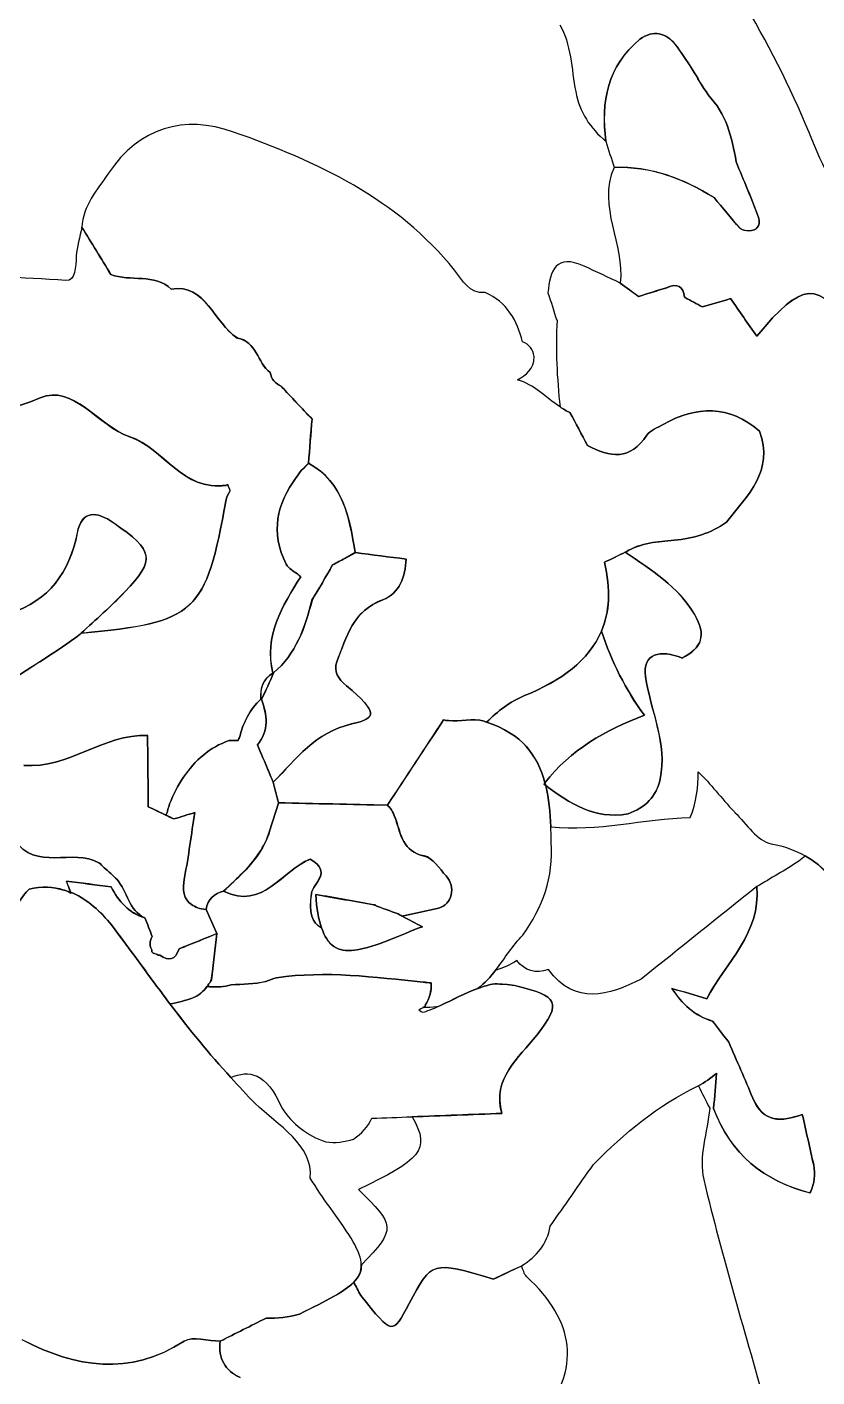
# Model space of a CAD drawing. Extents: x 13.9 to 53.9, y 84.3 to 109.3.
# Drawn here: x 41.77 to 46.7, y 91.14 to 99.57 of the extents above; entities that cross this region are included whole.
import ezdxf

# ---------------------------------------------------------------- set-up
doc = ezdxf.new("R2010")
doc.units = 0
doc.layers.add('Layer_1', color=7, linetype='CONTINUOUS')

msp = doc.modelspace()

# ---------------------------------------------------------------- linework, layer by layer
at = {"layer": 'Layer_1', "color": 7}
for points in [[(42.113025, 98.321889), (42.113025, 98.322171)], [(43.081118, 97.630797), (43.0814, 97.630797)], [(43.339492, 94.727106), (43.339492, 94.724566), (43.322926, 94.67306)]]:
    msp.add_lwpolyline(points, dxfattribs=at)
at = {"layer": 'Layer_1', "color": 5}
for points in [[(45.474199, 97.973677), (45.474199, 97.973395)], [(45.763392, 97.945159), (45.767992, 97.945441)], [(45.875942, 97.886527), (45.878764, 97.882999)], [(43.75354, 96.253821), (43.81951, 96.289804), (43.81951, 96.290651)], [(43.549423, 95.991283), (43.549423, 95.99213)], [(43.322926, 94.672882), (43.33952, 94.724741), (43.33952, 94.727281)], [(46.660788, 92.295547), (46.659659, 92.289902)]]:
    msp.add_lwpolyline(points, dxfattribs=at)
at = {"layer": 'Layer_1', "color": 3}
for points in [[(45.76771, 97.945438), (45.763138, 97.945156)], [(45.878835, 97.882996), (45.876012, 97.886524)], [(45.077055, 97.741885), (45.079595, 97.741885)], [(45.859926, 95.631851), (45.861901, 95.63044)], [(46.659447, 92.290094), (46.660576, 92.295372)]]:
    msp.add_lwpolyline(points, dxfattribs=at)
at = {"layer": 'Layer_1', "color": 4}
msp.add_lwpolyline([(43.081434, 97.630444), (43.081152, 97.630444)], dxfattribs=at)
at = {"layer": 'Layer_1', "color": 6}
for points in [[(43.819693, 96.290487), (43.819693, 96.289922), (43.753724, 96.253939)], [(43.549607, 95.991896), (43.549607, 95.991049)], [(45.862062, 95.630934), (45.860087, 95.632062)], [(44.020415, 94.712676), (44.021262, 94.712676), (44.020706, 94.712656)]]:
    msp.add_lwpolyline(points, dxfattribs=at)
at = {"layer": 'Layer_1', "color": 1}
for points in [[(53.866491, 96.762151), (53.866491, 103.665659), (44.916254, 109.261508), (33.875015, 109.261508)], [(33.875015, 84.26169), (44.916254, 84.26169), (53.866491, 89.858642), (53.866491, 96.762151)]]:
    msp.add_open_spline(points, degree=3, dxfattribs=at)
at = {"layer": 'Layer_1', "color": 5}
for points in [[(46.653408, 98.913534), (46.535227, 99.201048), (46.391999, 99.482211), (46.23078, 99.747853)], [(45.095809, 99.586916), (45.16707, 99.470499), (45.168481, 99.310338), (45.196351, 99.169933)], [(45.596401, 99.496605), (45.680362, 99.559752), (45.760795, 99.534352), (45.816534, 99.465208)], [(45.384734, 98.859135), (45.351573, 99.10608), (45.394951, 99.327977), (45.596401, 99.496605)], [(45.816534, 99.465208), (45.893087, 99.36643), (45.953412, 99.254952), (46.022204, 99.149824)], [(45.196351, 99.169933), (45.22034, 99.041521), (45.285251, 98.940627), (45.384734, 98.859135)], [(46.022204, 99.149824), (46.13474, 99.032349), (46.17284, 98.885241), (46.197534, 98.731077)], [(46.978316, 98.313459), (46.834735, 98.494786), (46.740897, 98.699398), (46.653408, 98.913534)], [(45.43504, 98.695813), (45.328501, 98.448516), (45.503126, 98.216741), (45.474199, 97.973677)], [(45.435605, 98.69666), (45.435605, 98.696378), (45.435322, 98.696378), (45.43504, 98.695813)], [(45.435887, 98.695813), (45.435887, 98.695813), (45.435887, 98.69666), (45.435605, 98.69666)], [(46.059951, 98.508136), (45.86804, 98.625963), (45.66484, 98.704986), (45.435887, 98.695813)], [(46.197534, 98.731077), (46.244454, 98.615366), (46.294901, 98.501771), (46.336529, 98.384296)], [(46.220465, 98.317636), (46.165784, 98.378313), (46.113573, 98.444283), (46.059951, 98.508136)], [(46.336529, 98.384296), (46.354506, 98.333496), (46.326651, 98.29963), (46.276204, 98.300335)], [(46.276204, 98.300335), (46.257859, 98.300335), (46.232812, 98.304936), (46.220465, 98.317636)], [(46.326439, 97.641981), (46.612895, 97.987704), (46.707086, 97.995818), (46.92722, 97.675143)], [(45.474199, 97.973395), (45.512299, 97.945173), (45.550751, 97.917656), (45.588851, 97.889787)], [(45.588851, 97.889787), (45.64706, 97.908131), (45.705268, 97.926828), (45.763829, 97.94482)], [(45.767992, 97.945441), (45.829728, 97.974016), (45.866417, 97.953908), (45.875942, 97.886527)], [(45.878764, 97.882999), (45.914395, 97.864316), (45.950378, 97.844899), (45.98742, 97.825144)], [(45.98742, 97.825144), (46.044922, 97.842077), (46.103484, 97.858658), (46.161692, 97.876649)], [(46.161692, 97.876649), (46.161974, 97.876649), (46.162821, 97.876931), (46.163103, 97.876931)], [(46.163103, 97.876931), (46.217078, 97.798615), (46.271759, 97.720298), (46.326439, 97.641981)], [(43.52717, 96.848054), (43.527452, 96.8489), (43.484484, 96.80572), (43.484484, 96.80572)], [(43.81951, 96.290651), (43.780704, 96.507962), (43.749307, 96.728095), (43.527057, 96.848392)], [(43.45097, 96.758801), (43.328909, 96.594759), (43.289398, 96.417665), (43.387823, 96.217993)], [(43.484484, 96.80572), (43.471445, 96.790537), (43.462979, 96.774323), (43.45097, 96.758801)], [(42.312096, 96.475131), (42.202029, 96.552389), (42.113129, 96.555917), (42.084202, 96.413042)], [(42.380888, 96.044417), (42.574916, 96.248676), (42.562568, 96.300887), (42.312096, 96.475159)], [(42.084202, 96.413042), (42.03446, 96.164686), (41.908871, 95.991472), (41.664396, 95.910686)], [(43.678752, 96.213604), (43.704152, 96.227376), (43.728493, 96.240415), (43.75354, 96.253821)], [(43.478854, 96.139662), (43.365259, 95.955512), (43.246726, 95.77242), (43.305287, 95.537823)], [(43.387823, 96.217993), (43.406167, 96.190815), (43.43192, 96.174248), (43.458026, 96.157668)], [(43.458026, 96.157668), (43.465787, 96.152729), (43.470726, 96.143556), (43.478854, 96.139662)], [(43.549423, 95.99213), (43.592815, 96.065155), (43.635854, 96.139944), (43.678187, 96.213322)], [(43.678187, 96.213322), (43.678469, 96.213322), (43.678752, 96.213322), (43.678752, 96.213604)], [(42.107838, 95.786184), (42.199207, 95.871556), (42.294104, 95.953401), (42.380888, 96.044417)], [(43.309534, 95.539728), (43.448882, 95.657556), (43.505679, 95.820892), (43.549423, 95.991283)], [(45.356532, 95.800055), (45.278568, 95.616611), (45.105001, 95.490669), (44.876754, 95.39683)], [(45.624643, 95.274064), (45.507168, 95.433166), (45.419326, 95.609202), (45.356532, 95.800055)], [(41.306665, 95.060506), (41.454832, 95.428806), (41.818546, 95.560745), (42.101121, 95.780878)], [(42.101121, 95.780878), (42.103661, 95.782572), (42.105721, 95.784406), (42.107838, 95.786184)], [(43.305287, 95.537823), (43.242492, 95.501134), (43.225206, 95.442926), (43.230145, 95.37484)], [(43.233687, 95.374275), (43.260837, 95.427897), (43.286604, 95.483283), (43.309534, 95.539728)], [(44.876754, 95.39683), (44.784326, 95.359083), (44.708479, 95.299111), (44.639687, 95.230672)], [(43.230145, 95.37484), (43.158531, 95.309928), (43.12149, 95.228437), (43.097854, 95.141301)], [(43.208287, 95.089936), (43.283782, 95.178836), (43.270729, 95.275145), (43.233687, 95.374275)], [(44.639687, 95.230672), (44.860526, 95.159764), (44.958951, 95.020769), (45.003048, 94.852141)], [(45.003048, 94.852141), (45.163562, 95.057105), (45.380873, 95.182694), (45.624643, 95.274064)], [(43.097854, 95.141301), (43.095878, 95.132128), (43.091504, 95.125073), (43.089387, 95.115901)], [(43.032942, 95.115618), (42.908412, 95.075755), (42.820923, 94.991793), (42.747192, 94.88843)], [(43.089387, 95.115901), (43.070337, 95.116465), (43.051992, 95.118723), (43.032942, 95.115618)], [(43.277784, 94.925895), (43.25484, 94.980575), (43.23157, 95.034903), (43.208287, 95.089936)], [(42.747192, 94.88843), (42.711209, 94.836571), (42.682634, 94.779421), (42.660762, 94.720155)], [(43.307065, 94.855339), (43.297554, 94.878622), (43.287309, 94.902258), (43.277784, 94.925895)], [(43.33952, 94.727281), (43.328937, 94.769614), (43.317987, 94.812653), (43.307065, 94.855339)], [(42.660762, 94.720155), (42.652634, 94.696871), (42.646312, 94.672882), (42.63889, 94.649246)], [(42.63889, 94.649246), (42.655117, 94.641824), (42.67064, 94.634063), (42.686867, 94.626668)], [(42.686867, 94.626668), (42.730259, 94.639707), (42.774004, 94.653113), (42.817042, 94.66618)], [(42.817042, 94.66618), (42.796948, 94.531066), (42.779295, 94.394188), (42.75319, 94.260838)], [(43.289412, 94.569871), (43.300334, 94.604091), (43.311623, 94.638663), (43.322926, 94.672882)], [(43.229792, 94.430171), (43.255192, 94.472505), (43.27777, 94.517307), (43.289412, 94.569871)], [(42.997312, 94.175466), (43.081626, 94.255193), (43.16982, 94.332452), (43.229792, 94.430171)], [(46.629391, 94.395986), (46.615618, 94.384358), (46.603285, 94.372335), (46.588116, 94.362119)], [(46.939835, 93.714772), (46.915479, 94.000522), (46.872102, 94.261577), (46.629391, 94.395986)], [(46.588116, 94.362119), (46.503802, 94.304969), (46.413843, 94.256286), (46.326354, 94.203722)], [(42.75319, 94.260838), (42.737329, 94.180757), (42.749323, 94.124313), (42.797287, 94.091857)], [(46.326354, 94.203722), (46.352799, 93.912327), (46.133032, 93.731352), (46.014852, 93.503105)], [(42.889362, 94.061518), (42.896784, 94.12643), (42.938045, 94.158885), (42.997312, 94.175466)], [(43.936116, 94.089811), (43.815113, 94.111317), (43.693757, 94.133556), (43.572755, 94.155428)], [(43.572755, 94.155428), (43.576988, 94.066528), (43.590393, 94.000911), (43.609091, 93.946231)], [(42.797287, 94.091857), (42.819526, 94.075996), (42.847734, 94.064002), (42.889362, 94.061518)], [(43.935777, 94.088965), (43.939305, 94.090093), (43.942127, 94.087836), (43.945993, 94.088965)], [(44.086766, 94.032873), (44.037024, 94.051584), (43.986224, 94.070267), (43.935777, 94.088965)], [(43.945993, 94.088965), (43.942466, 94.0884), (43.939277, 94.090376), (43.936116, 94.089811)], [(44.111827, 94.019834), (44.103699, 94.024434), (44.095261, 94.028301), (44.086766, 94.032873)], [(43.609091, 93.946231), (43.645074, 93.839692), (43.707516, 93.791008), (43.815466, 93.806883)], [(43.815466, 93.806883), (43.960105, 93.829123), (44.097688, 93.901781), (44.238446, 93.953286)], [(44.238446, 93.953286), (44.196113, 93.975158), (44.154132, 93.997383), (44.111799, 94.019961)], [(46.014852, 93.503105), (45.941827, 93.524977), (45.869154, 93.546497), (45.796482, 93.567663)], [(45.796482, 93.567663), (45.859277, 93.472766), (45.935829, 93.395155), (46.050835, 93.364111)], [(46.050835, 93.364111), (46.083291, 93.320366), (46.117157, 93.276269), (46.151024, 93.232172)], [(46.151024, 93.232172), (46.201471, 93.116108), (46.253682, 93.000044), (46.301307, 92.882922)], [(46.074048, 93.037438), (46.039476, 93.007452), (46.002081, 92.981699), (45.961512, 92.959122)], [(46.057114, 92.816952), (46.062759, 92.890683), (46.068403, 92.963708), (46.074048, 93.037438)], [(45.961512, 92.959122), (45.985501, 92.912908), (46.008431, 92.865636), (46.03242, 92.819422)], [(46.301307, 92.882922), (46.365513, 92.725583), (46.481577, 92.734049), (46.610693, 92.780616)], [(46.03242, 92.819422), (46.017265, 92.670549), (45.962217, 92.512152), (45.995026, 92.374216)], [(46.659659, 92.289902), (46.370734, 92.364338), (46.162595, 92.532966), (46.057114, 92.816952)], [(46.610693, 92.780616), (46.634682, 92.674783), (46.657966, 92.569302), (46.681954, 92.463822)], [(46.681954, 92.463822), (46.693582, 92.405966), (46.686526, 92.348463), (46.660788, 92.295547)], [(45.995026, 92.374216), (46.111442, 91.884561), (46.258198, 91.403019), (46.392959, 90.916891)], [(44.682588, 91.751614), (44.297354, 91.865914), (44.297354, 91.865914), (44.156243, 91.599214)], [(44.85686, 91.833811), (44.799004, 91.806295), (44.740796, 91.779131), (44.682588, 91.751614)], [(44.857142, 91.834094), (44.857142, 91.834094), (44.85686, 91.834094), (44.85686, 91.833811)], [(44.889245, 91.767771), (44.873017, 91.783632), (44.868417, 91.812221), (44.857142, 91.834094)], [(44.966151, 90.868188), (45.238495, 91.194508), (45.188401, 91.490841), (44.889245, 91.767771)], [(43.809816, 91.731859), (43.75196, 91.674709), (43.642952, 91.617911), (43.471502, 91.533245)], [(43.853913, 91.650367), (43.838729, 91.677517), (43.824632, 91.704695), (43.809816, 91.731859)], [(44.156243, 91.599214), (44.052174, 91.400953), (44.052174, 91.400953), (43.853913, 91.650367)], [(43.263716, 91.50855), (43.168466, 91.460573), (43.07251, 91.412595), (42.976554, 91.363911)], [(43.471502, 91.533245), (43.402357, 91.515945), (43.332507, 91.504317), (43.263716, 91.50855)], [(42.976554, 91.363911), (42.96281, 91.258431), (43.007246, 91.179409), (43.100379, 91.137781)]]:
    msp.add_open_spline(points, degree=3, dxfattribs=at)
at = {"layer": 'Layer_1', "color": 3}
for points in [[(45.816624, 99.465538), (45.760533, 99.535035), (45.680099, 99.560082), (45.596491, 99.496935)], [(45.596491, 99.496935), (45.394702, 99.328307), (45.351311, 99.10641), (45.384472, 98.859818)], [(46.022294, 99.150154), (45.953149, 99.255282), (45.892824, 99.367113), (45.816624, 99.465538)], [(46.197624, 98.731407), (46.172563, 98.885571), (46.134477, 99.032679), (46.022294, 99.150154)], [(45.384472, 98.859818), (45.401405, 98.804785), (45.418338, 98.75081), (45.435272, 98.697188)], [(45.435272, 98.697188), (45.435554, 98.696906), (45.435554, 98.696623), (45.435554, 98.696623)], [(45.435554, 98.696623), (45.664507, 98.705429), (45.867707, 98.626421), (46.059618, 98.508593)], [(46.336266, 98.384627), (46.294638, 98.502102), (46.244191, 98.615696), (46.197624, 98.731407)], [(46.059688, 98.508438), (46.113311, 98.444585), (46.165522, 98.378968), (46.220202, 98.317938)], [(46.275941, 98.300666), (46.326388, 98.299819), (46.354258, 98.333827), (46.336266, 98.384627)], [(46.220202, 98.317938), (46.232535, 98.305238), (46.257949, 98.300666), (46.275941, 98.300666)], [(45.248858, 98.079494), (45.073528, 98.159574), (45.034369, 98.053388), (45.022728, 97.911924)], [(45.473225, 97.974013), (45.399494, 98.008938), (45.325411, 98.043863), (45.248858, 98.079494)], [(46.926937, 97.67514), (46.706804, 97.995815), (46.612965, 97.987701), (46.326157, 97.641979)], [(45.022728, 97.911924), (45.042483, 97.855832), (45.059417, 97.798682), (45.077055, 97.741885)], [(45.473507, 97.973731), (45.473507, 97.974013), (45.473225, 97.974013), (45.473225, 97.974013)], [(45.58816, 97.890122), (45.55006, 97.917978), (45.511607, 97.945509), (45.473507, 97.973731)], [(45.763138, 97.945156), (45.704577, 97.92715), (45.646368, 97.908467), (45.58816, 97.890122)], [(45.876012, 97.886524), (45.866135, 97.953905), (45.829799, 97.974013), (45.76771, 97.945438)], [(45.987137, 97.825141), (45.950449, 97.844896), (45.914112, 97.864299), (45.878835, 97.882996)], [(46.16141, 97.876646), (46.103201, 97.858641), (46.04464, 97.842074), (45.987137, 97.825141)], [(46.162821, 97.876929), (46.162539, 97.876929), (46.161692, 97.876646), (46.16141, 97.876646)], [(46.326157, 97.641979), (46.271829, 97.720295), (46.217149, 97.798612), (46.162821, 97.876929)], [(45.079595, 97.741885), (45.068673, 97.559146), (45.079031, 97.37923), (45.098279, 97.200371)], [(41.8516, 97.256443), (41.216247, 96.981277), (40.816197, 97.474107), (40.325483, 97.666724)], [(42.411811, 97.013732), (42.214961, 97.08076), (42.058328, 97.346402), (41.8516, 97.256443)], [(45.098279, 97.200371), (45.118034, 97.187304), (45.138142, 97.173927), (45.160015, 97.165094)], [(45.160015, 97.165094), (45.196704, 97.097007), (45.23304, 97.028216), (45.269023, 96.96013)], [(45.741378, 97.090728), (45.951281, 97.207145), (46.152364, 97.214553), (46.342864, 97.049453)], [(45.640131, 97.024053), (45.660931, 97.05545), (45.706806, 97.069914), (45.741378, 97.090728)], [(43.014708, 96.710696), (42.741658, 96.669774), (42.6263, 96.94106), (42.411811, 97.013732)], [(45.269009, 96.9602), (45.409767, 96.880472), (45.53712, 96.868478), (45.640131, 97.024053)], [(46.342864, 97.049453), (46.435645, 96.801097), (46.268428, 96.646934), (46.136489, 96.48007)], [(43.013593, 96.622996), (43.016782, 96.642046), (43.03016, 96.660743), (43.03936, 96.678734)], [(43.022836, 96.715268), (43.019675, 96.714139), (43.017559, 96.712107), (43.014708, 96.710696)], [(43.03936, 96.678734), (43.033349, 96.691096), (43.028438, 96.703429), (43.022766, 96.715423)], [(42.10766, 95.786207), (42.826268, 95.854646), (42.886946, 95.910384), (43.013593, 96.622996)], [(42.084377, 96.413446), (42.112952, 96.555968), (42.202204, 96.55244), (42.311918, 96.475182)], [(42.311918, 96.475182), (42.562391, 96.300909), (42.574738, 96.249051), (42.381063, 96.044793)], [(46.136489, 96.48007), (46.039123, 96.409867), (45.929056, 96.37847), (45.810876, 96.367181)], [(41.664218, 95.91109), (41.909046, 95.991523), (42.034282, 96.164737), (42.084377, 96.413446)], [(45.810876, 96.367181), (45.706806, 96.359081), (45.603089, 96.351659), (45.510662, 96.29592)], [(45.510662, 96.29592), (45.508968, 96.295073), (45.506795, 96.294226), (45.505384, 96.293662)], [(45.505384, 96.293662), (45.666604, 96.181831), (45.835584, 96.07882), (45.937537, 95.904548)], [(42.381063, 96.044793), (42.294279, 95.953776), (42.199029, 95.871579), (42.10766, 95.786207)], [(45.937537, 95.904548), (46.013737, 95.77402), (45.984104, 95.693587), (45.859926, 95.631851)], [(45.861901, 95.63044), (45.723965, 95.688648), (45.611429, 95.659015), (45.63189, 95.516845)], [(45.63189, 95.516845), (45.661876, 95.303062), (45.77159, 95.095276), (45.722907, 94.875848)], [(45.722907, 94.875848), (45.700696, 94.767545), (45.630479, 94.69699), (45.522882, 94.658184)], [(45.910585, 94.635606), (45.951154, 94.731562), (45.961032, 94.826106), (45.959621, 94.920651)], [(45.959621, 94.920651), (46.040407, 94.846567), (46.105671, 94.75414), (46.183635, 94.674765)], [(45.522882, 94.658184), (45.310862, 94.622554), (45.15811, 94.723801), (45.008532, 94.834926)], [(45.008532, 94.834926), (45.028287, 94.75414), (45.036387, 94.667004), (45.039929, 94.578104)], [(45.039929, 94.578104), (45.331324, 94.545295), (45.619896, 94.628198), (45.910585, 94.635606)], [(46.183635, 94.674765), (46.18561, 94.673071), (46.187868, 94.669826), (46.189985, 94.667709)], [(46.189985, 94.667709), (46.260893, 94.592567), (46.332507, 94.487087), (46.416115, 94.471917)], [(46.416115, 94.471917), (46.502193, 94.456057), (46.569926, 94.428173), (46.62884, 94.395717)], [(46.62884, 94.395717), (46.871904, 94.261662), (46.915296, 94.000254), (46.939285, 93.714856)], [(42.295431, 94.202644), (42.202298, 94.214638), (42.108811, 94.225927), (42.015678, 94.237216)], [(42.015678, 94.237216), (42.023806, 94.214638), (42.032611, 94.192766), (42.040739, 94.169835)], [(42.506039, 94.008263), (42.404792, 94.039308), (42.34235, 94.112333), (42.295431, 94.202644)], [(46.326496, 94.2039), (46.085196, 94.011283), (45.844954, 93.818666), (45.604007, 93.625697)], [(46.01464, 93.503283), (46.132821, 93.73153), (46.352601, 93.912152), (46.326496, 94.2039)], [(42.040739, 94.169835), (42.13352, 94.131735), (42.213601, 94.064002), (42.286273, 93.978277)], [(42.286273, 93.978277), (42.375878, 93.859744), (42.464073, 93.739446), (42.552267, 93.619855)], [(42.550842, 93.892552), (42.53707, 93.931005), (42.521914, 93.970163), (42.506039, 94.008263)], [(42.550278, 93.808238), (42.534388, 93.829743), (42.533683, 93.857627), (42.550842, 93.892552)], [(42.955168, 93.91053), (42.896959, 93.886541), (42.838751, 93.862552), (42.78019, 93.839268)], [(42.920948, 93.620899), (42.932576, 93.717207), (42.943526, 93.814221), (42.955168, 93.91053)], [(42.550278, 93.795877), (42.549431, 93.80011), (42.55056, 93.804005), (42.550278, 93.808238)], [(42.575678, 93.782838), (42.562978, 93.786733), (42.551322, 93.790599), (42.550278, 93.795877)], [(42.598622, 93.775416), (42.593316, 93.77344), (42.585217, 93.776827), (42.575678, 93.782838)], [(42.719272, 93.814221), (42.696328, 93.747899), (42.656125, 93.733788), (42.598622, 93.775416)], [(42.780303, 93.839283), (42.759842, 93.830816), (42.739733, 93.822349), (42.719272, 93.814221)], [(44.827896, 93.741761), (44.788384, 93.715316), (44.746051, 93.695194), (44.699484, 93.682847)], [(45.025451, 93.686727), (44.943959, 93.656036), (44.879401, 93.679305), (44.827896, 93.741761)], [(42.552267, 93.619855), (42.588251, 93.570113), (42.625292, 93.52143), (42.661981, 93.472041)], [(42.899415, 93.587738), (42.906132, 93.59866), (42.916009, 93.607493), (42.920948, 93.620899)], [(44.697509, 93.683693), (44.665053, 93.641007), (44.62907, 93.601143), (44.585678, 93.567982)], [(44.699484, 93.682847), (44.69892, 93.683129), (44.698073, 93.683129), (44.697509, 93.683693)], [(45.604007, 93.625697), (45.399043, 93.524097), (45.196196, 93.456363), (45.025451, 93.686727)], [(42.806267, 93.509788), (42.844367, 93.524238), (42.871884, 93.548946), (42.893403, 93.578933)], [(42.893403, 93.578933), (42.895661, 93.581755), (42.897298, 93.584577), (42.899415, 93.587738)], [(44.585678, 93.567982), (44.619545, 93.580344), (44.653764, 93.591266), (44.690453, 93.597263)], [(44.690453, 93.597263), (44.732081, 93.594074), (44.774767, 93.594441), (44.814984, 93.585635)], [(44.814984, 93.585635), (45.091209, 93.521077), (45.112023, 93.478744), (44.952214, 93.275896)], [(46.050623, 93.364288), (45.935618, 93.395333), (45.859065, 93.472944), (45.796623, 93.567841)], [(45.796623, 93.567841), (45.869296, 93.546675), (45.941615, 93.525155), (46.01464, 93.503283)], [(42.661981, 93.472041), (42.711017, 93.475569), (42.758642, 93.493208), (42.806267, 93.509788)], [(46.151165, 93.23235), (46.116946, 93.276447), (46.083079, 93.320544), (46.050623, 93.364288)], [(44.952214, 93.275896), (44.837914, 93.129141), (44.674578, 93.009549), (44.734198, 92.787299)], [(46.301096, 92.8831), (46.253823, 93.000222), (46.201259, 93.116286), (46.151165, 93.23235)], [(45.961371, 92.959398), (46.002293, 92.981976), (46.039334, 93.007729), (46.073907, 93.037715)], [(46.073907, 93.037715), (46.068262, 92.963984), (46.062956, 92.890959), (46.056973, 92.817229)], [(45.306262, 92.467273), (45.500643, 92.663418), (45.70984, 92.839807), (45.961371, 92.959398)], [(46.610482, 92.780441), (46.481365, 92.734227), (46.365301, 92.725761), (46.301096, 92.8831)], [(44.173987, 92.765794), (44.298517, 92.553422), (44.217378, 92.496977), (43.840612, 92.311769)], [(44.734198, 92.787299), (44.547226, 92.780244), (44.360253, 92.772849), (44.173987, 92.765794)], [(46.056903, 92.817144), (46.162383, 92.533158), (46.370875, 92.36453), (46.659447, 92.290094)], [(46.681743, 92.464), (46.657754, 92.56948), (46.634823, 92.674961), (46.610482, 92.780441)], [(45.03674, 92.082393), (45.126698, 92.211157), (45.216304, 92.339568), (45.306262, 92.467273)], [(46.660576, 92.295372), (46.686343, 92.348641), (46.693737, 92.406144), (46.681743, 92.464)], [(43.840612, 92.311769), (44.064273, 92.089519), (44.080853, 92.067294), (43.857545, 91.841163)], [(44.857529, 91.835448), (44.952779, 91.892246), (45.017337, 91.970915), (45.03674, 92.082393)], [(43.857545, 91.841163), (43.858674, 91.801652), (43.844845, 91.766022), (43.80992, 91.732155)], [(44.156348, 91.599158), (44.297459, 91.866211), (44.297459, 91.866211), (44.682692, 91.751558)], [(44.856964, 91.833755), (44.856964, 91.834602), (44.857247, 91.834884), (44.857529, 91.835448)], [(44.682692, 91.751558), (44.740901, 91.779413), (44.799109, 91.806591), (44.856964, 91.833755)], [(43.80992, 91.732155), (43.824737, 91.705005), (43.838848, 91.677827), (43.854017, 91.650311)], [(43.854017, 91.650311), (44.052278, 91.400897), (44.052278, 91.400897), (44.156348, 91.599158)], [(42.751516, 91.364146), (42.408616, 91.143307), (42.076299, 91.200104), (41.740808, 91.371907)], [(42.976236, 91.364146), (42.901094, 91.365557), (42.805138, 91.396954), (42.751516, 91.364146)], [(43.100413, 91.137662), (43.00728, 91.17929), (42.962477, 91.258312), (42.976236, 91.364146)]]:
    msp.add_open_spline(points, degree=3, dxfattribs=at)
at = {"layer": 'Layer_1', "color": 4}
for points in [[(43.058856, 98.917378), (42.752645, 99.026033), (42.471481, 98.948069), (42.278159, 98.659497)], [(44.438923, 98.05413), (44.080853, 98.502864), (43.579909, 98.733228), (43.058856, 98.917378)], [(42.278159, 98.659497), (42.206898, 98.554369), (42.118703, 98.458414), (42.113059, 98.321889)], [(42.113059, 98.321889), (42.173384, 98.225228), (42.233709, 98.12645), (42.293328, 98.027672)], [(42.293328, 98.027672), (42.413978, 97.980753), (42.567789, 98.036139), (42.670801, 97.93595)], [(44.631539, 97.91443), (44.529234, 97.907008), (44.492192, 97.991336), (44.438923, 98.05413)], [(42.670801, 97.93595), (42.885289, 97.973344), (42.93997, 97.724989), (43.081434, 97.630444)], [(44.86402, 97.606455), (44.829448, 97.741569), (44.766653, 97.855164), (44.631539, 97.91443)], [(43.081152, 97.630444), (43.205329, 97.611394), (43.207446, 97.475575), (43.288232, 97.414897)], [(44.936339, 97.515086), (44.930695, 97.560241), (44.906353, 97.590933), (44.86402, 97.606455)], [(44.832623, 97.369036), (44.885892, 97.400433), (44.935634, 97.435005), (44.936339, 97.515086)], [(43.288232, 97.414897), (43.295993, 97.373975), (43.319277, 97.345753), (43.357024, 97.329525)], [(43.357024, 97.329525), (43.421229, 97.260733), (43.485082, 97.192647), (43.549641, 97.124561)], [(45.098264, 97.200408), (45.01007, 97.257558), (44.934223, 97.341166), (44.832623, 97.369036)], [(45.160001, 97.16513), (45.138128, 97.173936), (45.11802, 97.187369), (45.098264, 97.200408)], [(45.269009, 96.960166), (45.233026, 97.028253), (45.196689, 97.097044), (45.160001, 97.16513)], [(46.342864, 97.049419), (46.152364, 97.214519), (45.951281, 97.207111), (45.741378, 97.090694)], [(43.549641, 97.124561), (43.542246, 97.032486), (43.534824, 96.940058), (43.527768, 96.848689)], [(45.741378, 97.090694), (45.706806, 97.069866), (45.660945, 97.055416), (45.640131, 97.024019)], [(45.640131, 97.024019), (45.53712, 96.868444), (45.409767, 96.880439), (45.269009, 96.960166)], [(46.136602, 96.480008), (46.268541, 96.646872), (46.435758, 96.801035), (46.342977, 97.049391)], [(43.527768, 96.848689), (43.527768, 96.848689), (43.527486, 96.848406), (43.527486, 96.848124)], [(43.527486, 96.848124), (43.749383, 96.727827), (43.780781, 96.507694), (43.819939, 96.290735)], [(45.810988, 96.367119), (45.929169, 96.378408), (46.039236, 96.410158), (46.136602, 96.480008)], [(45.510775, 96.295858), (45.603202, 96.351597), (45.706919, 96.359005), (45.810988, 96.367119)], [(43.819939, 96.290735), (43.925419, 96.276624), (44.032311, 96.262513), (44.137792, 96.249813)], [(44.137792, 96.249813), (44.129325, 96.14151), (44.099692, 96.036735), (43.991036, 95.995813)], [(45.356625, 95.799993), (45.406366, 95.917821), (45.41695, 96.058227), (45.374969, 96.230735)], [(45.374969, 96.230735), (45.421183, 96.25049), (45.463164, 96.271657), (45.505497, 96.293882)], [(45.505497, 96.293882), (45.506908, 96.294164), (45.509025, 96.295293), (45.510775, 96.295858)], [(43.991036, 95.995813), (43.807592, 95.926669), (43.762436, 95.764038), (43.704933, 95.608816)], [(44.876847, 95.396768), (45.105094, 95.490607), (45.278661, 95.616549), (45.356625, 95.799993)], [(43.704933, 95.608816), (43.683428, 95.547433), (43.709534, 95.504041), (43.765611, 95.457121)], [(43.765611, 95.457121), (43.956817, 95.294844), (43.960697, 95.257449), (43.797008, 95.219702)], [(44.63978, 95.230963), (44.708572, 95.299049), (44.784419, 95.359021), (44.876847, 95.396768)], [(43.797008, 95.219702), (43.570172, 95.166785), (43.450228, 95.002744), (43.307353, 94.855283)], [(44.020669, 94.712746), (44.137792, 94.890546), (44.253856, 95.066582), (44.370625, 95.244735)], [(44.370625, 95.244735), (44.380841, 95.242195), (44.391086, 95.242195), (44.400964, 95.241207)], [(44.400964, 95.241207), (44.475047, 95.232741), (44.550894, 95.257068), (44.624625, 95.236974)], [(44.624625, 95.236974), (44.630636, 95.235281), (44.634136, 95.232741), (44.63978, 95.230963)], [(42.522507, 95.148813), (42.248046, 95.157619), (42.026854, 94.938205), (41.750276, 94.961488)], [(42.527079, 94.702549), (42.52595, 94.847894), (42.524257, 94.993238), (42.522507, 95.148813)], [(43.307353, 94.855283), (43.318275, 94.812596), (43.328886, 94.769558), (43.339456, 94.727224)], [(42.638909, 94.64928), (42.601515, 94.667286), (42.564121, 94.685616), (42.527079, 94.702549)], [(43.339456, 94.727224), (43.566997, 94.722285), (43.793128, 94.717685), (44.020669, 94.712746)], [(42.686887, 94.626364), (42.670659, 94.634125), (42.655137, 94.641547), (42.638909, 94.64928)], [(42.817062, 94.666227), (42.774023, 94.653189), (42.730279, 94.639416), (42.686887, 94.626364)], [(42.753209, 94.260533), (42.779315, 94.394236), (42.796954, 94.531114), (42.817062, 94.666227)], [(41.689683, 94.498009), (41.824444, 94.29622), (42.055514, 94.445092), (42.219555, 94.353017)], [(42.219555, 94.353017), (42.231183, 94.343478), (42.241428, 94.331851), (42.252717, 94.321973)], [(42.252717, 94.321973), (42.279528, 94.297645), (42.306692, 94.273642), (42.332092, 94.247889)], [(42.332092, 94.247889), (42.39665, 94.172748), (42.403705, 94.055978), (42.506011, 94.008001)], [(42.797307, 94.091905), (42.749329, 94.124361), (42.737334, 94.180805), (42.753209, 94.260533)], [(42.889382, 94.061566), (42.847754, 94.064106), (42.819532, 94.076016), (42.797307, 94.091905)], [(42.955619, 93.910634), (42.933041, 93.961081), (42.911169, 94.011176), (42.88965, 94.061623)], [(42.506011, 94.008001), (42.5219, 93.970253), (42.537055, 93.931095), (42.550814, 93.892642)], [(42.550814, 93.892642), (42.53388, 93.857717), (42.534247, 93.829848), (42.550249, 93.808328)], [(42.780641, 93.839373), (42.839203, 93.862656), (42.897411, 93.886645), (42.955619, 93.910634)], [(42.550249, 93.808328), (42.550532, 93.804095), (42.549685, 93.8002), (42.550249, 93.795967)], [(42.550249, 93.795967), (42.551378, 93.790689), (42.563288, 93.786428), (42.576016, 93.782928)], [(42.576016, 93.782928), (42.585527, 93.776917), (42.593316, 93.773389), (42.598961, 93.775506)], [(42.598961, 93.775506), (42.656464, 93.733878), (42.696328, 93.747989), (42.719611, 93.814311)], [(42.719611, 93.814311), (42.739705, 93.822439), (42.76018, 93.830539), (42.780641, 93.839373)], [(43.26056, 93.61182), (43.190358, 93.593137), (43.117333, 93.594887), (43.045366, 93.590315)], [(43.328294, 93.634736), (43.305716, 93.627314), (43.283138, 93.61992), (43.26056, 93.61182)], [(44.244105, 93.60722), (43.939658, 93.637559), (43.635916, 93.679892), (43.328294, 93.634736)], [(44.292788, 93.601942), (44.276927, 93.603635), (44.260685, 93.60547), (44.244105, 93.60722)], [(42.893671, 93.578743), (42.871799, 93.548757), (42.844283, 93.524416), (42.806535, 93.509952)], [(42.909194, 93.577615), (42.904255, 93.577897), (42.89861, 93.578461), (42.893671, 93.578743)], [(43.045366, 93.590315), (43.00021, 93.577953), (42.955055, 93.575837), (42.909194, 93.577615)], [(44.256805, 93.4633), (44.285027, 93.508103), (44.295963, 93.553259), (44.292788, 93.601942)], [(44.585678, 93.567737), (44.504187, 93.538456), (44.428339, 93.497181), (44.352139, 93.461198)], [(44.690101, 93.597017), (44.653764, 93.591373), (44.619192, 93.580084), (44.585678, 93.567737)], [(44.814631, 93.58539), (44.774767, 93.594195), (44.732081, 93.593856), (44.690101, 93.597017)], [(44.95213, 93.275736), (45.111938, 93.478583), (45.090771, 93.520916), (44.814546, 93.585474)], [(42.806535, 93.509952), (42.75891, 93.493018), (42.710933, 93.47538), (42.661896, 93.472205)], [(42.661896, 93.472205), (42.781841, 93.313102), (42.908135, 93.159291), (43.042544, 93.01183)], [(44.244189, 93.417806), (44.198681, 93.431212), (44.224095, 93.439312), (44.243061, 93.448851)], [(44.243061, 93.448851), (44.252233, 93.453451), (44.260699, 93.458023), (44.256805, 93.4633)], [(44.352139, 93.461198), (44.316862, 93.44497), (44.280878, 93.429448), (44.244189, 93.417806)], [(44.73376, 92.787138), (44.674494, 93.009388), (44.837477, 93.12898), (44.95213, 93.275736)], [(43.042544, 93.01183), (43.154374, 93.058396), (43.263383, 93.04746), (43.360396, 92.822741)], [(43.360396, 92.822741), (43.428483, 92.721141), (43.517735, 92.64741), (43.63521, 92.610368)], [(43.92343, 92.756433), (44.006333, 92.759622), (44.089941, 92.762444), (44.173902, 92.765972)], [(44.173902, 92.765972), (44.360169, 92.77266), (44.546788, 92.780083), (44.73376, 92.787138)], [(43.808777, 92.626963), (43.859224, 92.660124), (43.896619, 92.703163), (43.92343, 92.756433)], [(43.63521, 92.610368), (43.69483, 92.600858), (43.75198, 92.607828), (43.808777, 92.626963)]]:
    msp.add_open_spline(points, degree=3, dxfattribs=at)
at = {"layer": 'Layer_1', "color": 7}
for points in [[(42.113025, 98.322171), (42.101031, 98.261846), (42.081275, 98.201874), (42.077747, 98.141549)], [(42.292942, 98.027672), (42.233322, 98.12645), (42.17335, 98.225228), (42.113025, 98.321889)], [(42.012836, 97.989149), (41.744725, 98.016665), (41.456153, 97.979976), (41.231786, 98.182471)], [(42.077747, 98.141549), (42.074558, 98.078401), (42.072441, 97.983151), (42.012836, 97.989149)], [(42.670767, 97.93595), (42.567756, 98.036139), (42.413944, 97.980753), (42.292942, 98.027672)], [(43.0814, 97.630797), (42.939936, 97.724989), (42.885256, 97.973344), (42.670767, 97.93595)], [(40.325627, 97.666484), (40.816341, 97.473867), (41.216391, 96.981037), (41.851391, 97.256203)], [(43.288198, 97.414897), (43.207412, 97.475928), (43.205296, 97.611394), (43.081118, 97.630797)], [(43.35699, 97.329525), (43.319243, 97.345753), (43.295959, 97.373975), (43.288198, 97.414897)], [(41.851391, 97.256203), (42.058119, 97.346162), (42.215105, 97.080167), (42.411602, 97.013492)], [(43.549578, 97.124095), (43.48502, 97.192181), (43.421167, 97.260267), (43.356962, 97.329059)], [(43.527339, 96.848223), (43.534762, 96.939592), (43.541817, 97.03202), (43.549578, 97.124095)], [(42.411602, 97.013492), (42.626444, 96.940467), (42.741802, 96.669181), (43.014499, 96.710456)], [(43.484371, 96.805678), (43.484371, 96.805678), (43.52741, 96.848364), (43.527057, 96.847659)], [(43.527057, 96.847659), (43.527057, 96.847941), (43.527339, 96.848223), (43.527339, 96.848223)], [(43.388063, 96.21795), (43.289638, 96.41727), (43.328796, 96.594364), (43.45121, 96.758406)], [(43.45121, 96.758406), (43.463204, 96.773928), (43.471332, 96.790156), (43.484371, 96.805678)], [(43.039532, 96.678368), (43.03036, 96.660362), (43.016955, 96.641679), (43.013427, 96.622629)], [(43.014499, 96.710456), (43.017688, 96.711867), (43.019805, 96.713645), (43.022966, 96.715056)], [(43.022966, 96.715056), (43.028272, 96.703062), (43.033549, 96.690362), (43.039532, 96.678368)], [(43.013427, 96.622629), (42.887132, 95.910018), (42.826455, 95.853926), (42.107846, 95.78584)], [(43.305513, 95.537442), (43.246952, 95.772039), (43.365132, 95.955131), (43.479079, 96.139281)], [(43.457913, 96.157625), (43.432146, 96.17422), (43.406407, 96.190434), (43.388063, 96.21795)], [(43.479079, 96.139281), (43.470613, 96.143514), (43.466041, 96.152319), (43.457913, 96.157625)], [(42.101129, 95.780562), (41.818554, 95.560429), (41.45484, 95.42849), (41.306674, 95.06019)], [(42.107846, 95.78584), (42.105871, 95.784146), (42.103613, 95.782312), (42.101129, 95.780562)], [(43.230371, 95.374459), (43.225065, 95.442545), (43.242704, 95.500753), (43.305513, 95.537442)], [(43.098079, 95.14092), (43.121363, 95.228056), (43.158757, 95.309547), (43.230371, 95.374459)], [(41.750115, 94.961059), (42.026693, 94.938143), (42.247885, 95.157557), (42.522699, 95.148384)], [(42.522699, 95.148384), (42.524392, 94.993162), (42.526227, 94.847818), (42.526932, 94.702473)], [(43.089274, 95.115858), (43.09125, 95.124664), (43.095991, 95.131719), (43.098079, 95.14092)], [(42.74708, 94.888034), (42.82081, 94.991398), (42.908652, 95.075359), (43.03283, 95.115576)], [(43.03283, 95.115576), (43.052246, 95.118398), (43.070577, 95.116705), (43.089274, 95.115858)], [(42.660649, 94.720112), (42.682888, 94.779026), (42.711096, 94.836529), (42.74708, 94.888034)], [(42.526932, 94.702473), (42.564327, 94.68554), (42.601368, 94.666843), (42.639115, 94.648851)], [(42.639115, 94.648851), (42.646171, 94.67284), (42.65286, 94.696476), (42.660649, 94.720112)], [(44.020706, 94.712656), (43.793164, 94.717595), (43.567034, 94.722195), (43.339492, 94.727106)], [(44.072071, 94.623403), (44.060443, 94.656917), (44.045259, 94.688314), (44.021271, 94.712656)], [(43.322926, 94.67306), (43.311637, 94.638488), (43.300687, 94.603916), (43.289765, 94.569696)], [(44.250929, 94.395156), (44.115109, 94.422334), (44.104526, 94.530623), (44.072071, 94.623403)], [(43.289765, 94.569696), (43.27777, 94.517132), (43.255545, 94.47233), (43.230145, 94.429996)], [(42.219561, 94.352998), (42.055519, 94.445073), (41.82445, 94.2962), (41.689689, 94.497989)], [(43.230145, 94.429996), (43.170173, 94.332277), (43.081979, 94.255018), (42.997665, 94.175291)], [(42.997665, 94.175291), (43.245315, 94.052171), (43.364201, 94.309699), (43.537767, 94.374963)], [(43.537767, 94.374963), (43.680995, 94.293824), (43.556451, 94.227502), (43.545895, 94.161532)], [(44.386748, 94.270625), (44.344415, 94.316134), (44.302787, 94.385278), (44.250929, 94.395156)], [(42.252369, 94.321953), (42.241447, 94.331831), (42.231203, 94.343458), (42.219561, 94.352998)], [(42.332097, 94.24787), (42.306697, 94.273637), (42.279533, 94.297611), (42.252369, 94.321953)], [(41.782822, 94.188109), (41.864667, 94.208937), (41.934164, 94.200809), (41.999428, 94.182098)], [(42.041056, 94.169765), (42.032589, 94.192709), (42.024122, 94.214568), (42.015994, 94.237145)], [(42.015994, 94.237145), (42.108775, 94.225856), (42.202614, 94.214568), (42.295394, 94.202573)], [(42.295394, 94.202573), (42.342314, 94.112262), (42.404755, 94.039237), (42.506003, 94.00784)], [(42.506003, 94.00784), (42.403697, 94.055818), (42.396641, 94.172587), (42.332083, 94.247729)], [(44.340012, 94.069613), (44.423621, 94.089707), (44.449726, 94.203668), (44.386932, 94.270696)], [(41.670286, 94.02054), (41.699567, 94.079454), (41.734139, 94.136604), (41.782822, 94.188109)], [(41.999428, 94.182098), (42.006483, 94.180405), (42.013878, 94.178231), (42.020961, 94.175748)], [(42.020961, 94.175748), (42.029089, 94.171515), (42.036822, 94.166576), (42.044245, 94.161298)], [(42.044245, 94.161298), (42.04368, 94.16412), (42.042269, 94.166943), (42.041056, 94.169765)], [(43.545895, 94.161532), (43.52789, 94.042646), (43.550467, 93.973502), (43.609395, 93.945985)], [(43.609395, 93.945985), (43.590712, 94.000666), (43.577293, 94.066282), (43.572707, 94.155182)], [(43.572707, 94.155182), (43.694062, 94.13331), (43.815418, 94.111085), (43.93642, 94.089566)], [(43.946298, 94.089001), (43.942065, 94.087872), (43.939243, 94.09013), (43.936082, 94.089001)], [(43.936082, 94.089001), (43.986176, 94.07029), (44.037329, 94.051607), (44.086718, 94.03291)], [(43.93642, 94.089566), (43.939243, 94.090412), (43.942432, 94.088155), (43.946298, 94.089001)], [(44.086718, 94.03291), (44.095523, 94.028309), (44.103651, 94.024443), (44.112118, 94.019871)], [(44.112118, 94.019871), (44.187965, 94.036437), (44.264518, 94.052326), (44.340012, 94.069613)]]:
    msp.add_open_spline(points, degree=3, dxfattribs=at)
at = {"layer": 'Layer_1', "color": 6}
for points in [[(43.753724, 96.253939), (43.728663, 96.240195), (43.704335, 96.227128), (43.678935, 96.21337)], [(44.137687, 96.249988), (44.032559, 96.262349), (43.925668, 96.276432), (43.819834, 96.290557)], [(43.990932, 95.995635), (44.099587, 96.036557), (44.129221, 96.141332), (44.137687, 96.249988)], [(45.375017, 96.230726), (45.416998, 96.058218), (45.406414, 95.917812), (45.356673, 95.799985)], [(45.505545, 96.293874), (45.463212, 96.271663), (45.421231, 96.250482), (45.375017, 96.230726)], [(45.937345, 95.90476), (45.835745, 96.079032), (45.666764, 96.182043), (45.505545, 96.293874)], [(43.678371, 96.213087), (43.636037, 96.13971), (43.592646, 96.064921), (43.549607, 95.991896)], [(43.678935, 96.21337), (43.678935, 96.213087), (43.678653, 96.213087), (43.678371, 96.213087)], [(43.549607, 95.991049), (43.505862, 95.82101), (43.449065, 95.657674), (43.309718, 95.539494)], [(43.705182, 95.608638), (43.762332, 95.764213), (43.80784, 95.926844), (43.990932, 95.995635)], [(45.860087, 95.632062), (45.984264, 95.693799), (46.013898, 95.774232), (45.937345, 95.90476)], [(45.356532, 95.799914), (45.419326, 95.609061), (45.507168, 95.433378), (45.624643, 95.274275)], [(45.632051, 95.516986), (45.61159, 95.659156), (45.724126, 95.688789), (45.862062, 95.630934)], [(43.765859, 95.457296), (43.709768, 95.504216), (43.683309, 95.547607), (43.705182, 95.608638)], [(43.309718, 95.539494), (43.286801, 95.483402), (43.261034, 95.428016), (43.233871, 95.374041)], [(45.723068, 94.875989), (45.771751, 95.095417), (45.662037, 95.303203), (45.632051, 95.516986)], [(43.797257, 95.219877), (43.960593, 95.257271), (43.957065, 95.295019), (43.765859, 95.457296)], [(43.233871, 95.374041), (43.270912, 95.27491), (43.283612, 95.178955), (43.208471, 95.090055)], [(43.307248, 94.855457), (43.450123, 95.002919), (43.570068, 95.166607), (43.797257, 95.219877)], [(44.370724, 95.244665), (44.253602, 95.066512), (44.137538, 94.890476), (44.020415, 94.712676)], [(44.40071, 95.241137), (44.390832, 95.242266), (44.380587, 95.242266), (44.370724, 95.244665)], [(44.624371, 95.236903), (44.55064, 95.257026), (44.474793, 95.232303), (44.40071, 95.241137)], [(44.639526, 95.230892), (44.634221, 95.232303), (44.630354, 95.235125), (44.624371, 95.236903)], [(45.00324, 94.852009), (44.959143, 95.020637), (44.860365, 95.159631), (44.639526, 95.230892)], [(45.624643, 95.274275), (45.380873, 95.182906), (45.163562, 95.057317), (45.003048, 94.852)], [(43.208471, 95.090055), (43.231754, 95.034669), (43.254684, 94.980341), (43.277968, 94.926013)], [(43.277968, 94.926013), (43.287479, 94.902024), (43.297723, 94.878388), (43.307248, 94.855457)], [(45.523043, 94.658325), (45.63064, 94.697131), (45.700843, 94.767686), (45.723068, 94.875989)], [(45.003161, 94.852017), (45.001468, 94.849477), (44.999633, 94.846711), (44.997517, 94.843889)], [(44.997545, 94.843889), (45.00144, 94.8407), (45.004967, 94.837539), (45.008467, 94.835084)], [(44.997596, 94.843909), (44.999571, 94.846731), (45.00149, 94.849553), (45.00324, 94.852009)], [(45.008518, 94.835104), (45.00499, 94.837644), (45.001462, 94.840748), (44.997596, 94.843909)], [(45.003048, 94.852), (45.005024, 94.846356), (45.007649, 94.840711), (45.008693, 94.835067)], [(45.008467, 94.835084), (45.007338, 94.840728), (45.004939, 94.846373), (45.003161, 94.852017)], [(45.039915, 94.578281), (45.036387, 94.667181), (45.028626, 94.754318), (45.008518, 94.835104)], [(45.008693, 94.835067), (45.158271, 94.723942), (45.311023, 94.622695), (45.523043, 94.658325)], [(44.021262, 94.712676), (44.04559, 94.688348), (44.060773, 94.656937), (44.072415, 94.623423)], [(44.072415, 94.623423), (44.10487, 94.530642), (44.115454, 94.42234), (44.251273, 94.394823)], [(45.043598, 94.479546), (45.043034, 94.512354), (45.041905, 94.545163), (45.04007, 94.578324)], [(44.865092, 93.90099), (44.990329, 94.073852), (45.058062, 94.263293), (45.043598, 94.479546)], [(43.537604, 94.375067), (43.364037, 94.309803), (43.245151, 94.052276), (42.997501, 94.175395)], [(43.54607, 94.161637), (43.556287, 94.227606), (43.680832, 94.293928), (43.537604, 94.375067)], [(44.251273, 94.394823), (44.302779, 94.385312), (44.344407, 94.316153), (44.38674, 94.270645)], [(41.999216, 94.182442), (41.934305, 94.201125), (41.864455, 94.208886), (41.782963, 94.188453)], [(44.38674, 94.270645), (44.449534, 94.203617), (44.423429, 94.08967), (44.340173, 94.069562)], [(41.782963, 94.188453), (41.733927, 94.136595), (41.699708, 94.079798), (41.670427, 94.020884)], [(42.021088, 94.175725), (42.013666, 94.178265), (42.00661, 94.180325), (41.999216, 94.182442)], [(42.044033, 94.161275), (42.036977, 94.166581), (42.028849, 94.171859), (42.021088, 94.175725)], [(42.286377, 93.97817), (42.213705, 94.063895), (42.133624, 94.131628), (42.040844, 94.170081)], [(42.040844, 94.170081), (42.041973, 94.167259), (42.043384, 94.164069), (42.044033, 94.161275)], [(42.997501, 94.175395), (42.938234, 94.159167), (42.896959, 94.126359), (42.889551, 94.061448)], [(43.609218, 93.94609), (43.550304, 93.973606), (43.528079, 94.042398), (43.54607, 94.161637)], [(42.889551, 94.061448), (42.911085, 94.011353), (42.932943, 93.960906), (42.95552, 93.910459)], [(44.340173, 94.069562), (44.264679, 94.05229), (44.187773, 94.036401), (44.111926, 94.01982)], [(42.552372, 93.619747), (42.464177, 93.739339), (42.375983, 93.859636), (42.286377, 93.97817)], [(43.815593, 93.806742), (43.707995, 93.790881), (43.645201, 93.839551), (43.609218, 93.94609)], [(44.238926, 93.953145), (44.097815, 93.90164), (43.960232, 93.828967), (43.815593, 93.806742)], [(44.111926, 94.01982), (44.154259, 93.997242), (44.19624, 93.975017), (44.238926, 93.953145)], [(42.95552, 93.910459), (42.943865, 93.814151), (42.932576, 93.71749), (42.921301, 93.620828)], [(44.69717, 93.683679), (44.753262, 93.756352), (44.801945, 93.834668), (44.865092, 93.90099)], [(42.662086, 93.471934), (42.625397, 93.521322), (42.588355, 93.570359), (42.552372, 93.619747)], [(42.921301, 93.620828), (42.915995, 93.607423), (42.906484, 93.598956), (42.899767, 93.587667)], [(43.045803, 93.590151), (43.11777, 93.59509), (43.190442, 93.593312), (43.260645, 93.612023)], [(43.260645, 93.612023), (43.28359, 93.619784), (43.305801, 93.627545), (43.328378, 93.634601)], [(43.328378, 93.634601), (43.636353, 93.679756), (43.939742, 93.63779), (44.244189, 93.607084)], [(44.244189, 93.607084), (44.260784, 93.605391), (44.276998, 93.603556), (44.293226, 93.601807)], [(44.585692, 93.567968), (44.629084, 93.600777), (44.665067, 93.640993), (44.69717, 93.683679)], [(42.899767, 93.587667), (42.903295, 93.584478), (42.905779, 93.580979), (42.909278, 93.577451)], [(42.909278, 93.577451), (42.955139, 93.575758), (43.000648, 93.577733), (43.045803, 93.590151)], [(44.293226, 93.601807), (44.296415, 93.553476), (44.285098, 93.508321), (44.256889, 93.463518)], [(44.352506, 93.461429), (44.428706, 93.497413), (44.504201, 93.538688), (44.585692, 93.567968)], [(43.04238, 93.011911), (42.907972, 93.159372), (42.78203, 93.312831), (42.662086, 93.471934)], [(44.256889, 93.463518), (44.260784, 93.457873), (44.252656, 93.45364), (44.243145, 93.449068)], [(44.243145, 93.449068), (44.271367, 93.451044), (44.299237, 93.450761), (44.327106, 93.454007)], [(44.327106, 93.454007), (44.336617, 93.455418), (44.343701, 93.460018), (44.352506, 93.461429)], [(43.194074, 92.849986), (43.140805, 92.901492), (43.092474, 92.957231), (43.04238, 93.011911)], [(43.538033, 92.382203), (43.558833, 92.591047), (43.335891, 92.711697), (43.194074, 92.849986)], [(43.662563, 92.198406), (43.618819, 92.258378), (43.578955, 92.320467), (43.538033, 92.382203)], [(43.857297, 91.841155), (43.855603, 91.921588), (43.788858, 92.024246), (43.662563, 92.198519)], [(43.809672, 91.732146), (43.844597, 91.76566), (43.858355, 91.801644), (43.857297, 91.841155)], [(43.471358, 91.53318), (43.642808, 91.617846), (43.751816, 91.674996), (43.809672, 91.732146)], [(42.976411, 91.364199), (43.072366, 91.41253), (43.168322, 91.460508), (43.263572, 91.508485)], [(43.263572, 91.508485), (43.332363, 91.504252), (43.402213, 91.515908), (43.471358, 91.53318)], [(41.740983, 91.37196), (42.076122, 91.200158), (42.408438, 91.14336), (42.751338, 91.364199)], [(42.751338, 91.364199), (42.804961, 91.39736), (42.900916, 91.365893), (42.976411, 91.364199)]]:
    msp.add_open_spline(points, degree=3, dxfattribs=at)

doc.saveas('drawing.dxf')
